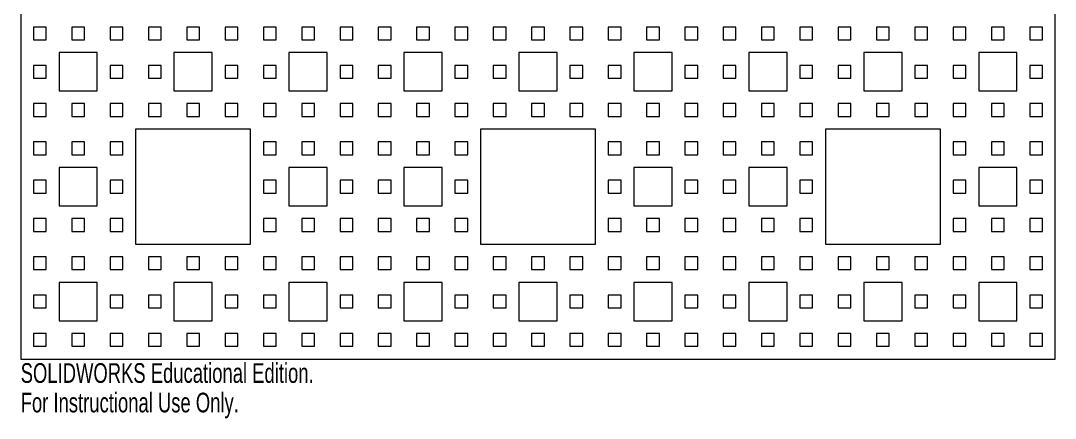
# Model space of a CAD drawing. Header units: millimetres. Extents: x -127 to 127, y -142 to 127.
# Drawn here: x -127 to 127, y -141.6 to -43.9 of the extents above; entities that cross this region are included whole.
import ezdxf

# ---------------------------------------------------------------- set-up
doc = ezdxf.new("R2010")
doc.units = ezdxf.units.MM
doc.styles.add('SLDTEXTSTYLE0', font='TXT', dxfattribs={"width": 0.7})

msp = doc.modelspace()

# ---------------------------------------------------------------- linework, layer by layer
at = {"color": 7, "linetype": 'Continuous', "lineweight": 15}
for p, q in [((-127, 127), (-127, -127)), ((127, -127), (127, 127)), ((-120.73, -45.47), (-123.86, -45.47)), ((-123.86, -45.47), (-123.86, -48.6)), ((-120.73, -48.6), (-120.73, -45.47)), ((-111.32, -45.47), (-114.46, -45.47)), ((-114.46, -45.47), (-114.46, -48.6)), ((-111.32, -48.6), (-111.32, -45.47)), ((-101.91, -45.47), (-105.05, -45.47)), ((-105.05, -45.47), (-105.05, -48.6)), ((-101.91, -48.6), (-101.91, -45.47)), ((-92.51, -45.47), (-95.64, -45.47)), ((-95.64, -45.47), (-95.64, -48.6)), ((-92.51, -48.6), (-92.51, -45.47)), ((-83.1, -45.47), (-86.23, -45.47)), ((-86.23, -45.47), (-86.23, -48.6)), ((-83.1, -48.6), (-83.1, -45.47)), ((-73.69, -45.47), (-76.83, -45.47)), ((-76.83, -45.47), (-76.83, -48.6)), ((-73.69, -48.6), (-73.69, -45.47)), ((-64.28, -45.47), (-67.42, -45.47)), ((-67.42, -45.47), (-67.42, -48.6)), ((-64.28, -48.6), (-64.28, -45.47)), ((-54.88, -45.47), (-58.01, -45.47)), ((-58.01, -45.47), (-58.01, -48.6)), ((-54.88, -48.6), (-54.88, -45.47)), ((-45.47, -45.47), (-48.6, -45.47)), ((-48.6, -45.47), (-48.6, -48.6)), ((-45.47, -48.6), (-45.47, -45.47)), ((-36.06, -45.47), (-39.2, -45.47)), ((-39.2, -45.47), (-39.2, -48.6)), ((-36.06, -48.6), (-36.06, -45.47)), ((-26.65, -45.47), (-29.79, -45.47)), ((-29.79, -45.47), (-29.79, -48.6)), ((-26.65, -48.6), (-26.65, -45.47)), ((-17.25, -45.47), (-20.38, -45.47)), ((-20.38, -45.47), (-20.38, -48.6)), ((-17.25, -48.6), (-17.25, -45.47)), ((-7.84, -45.47), (-10.98, -45.47)), ((-10.98, -45.47), (-10.98, -48.6)), ((-7.84, -48.6), (-7.84, -45.47)), ((1.57, -45.47), (-1.57, -45.47)), ((-1.57, -45.47), (-1.57, -48.6)), ((1.57, -48.6), (1.57, -45.47)), ((10.98, -45.47), (7.84, -45.47)), ((7.84, -45.47), (7.84, -48.6)), ((10.98, -48.6), (10.98, -45.47)), ((20.38, -45.47), (17.25, -45.47)), ((17.25, -45.47), (17.25, -48.6)), ((20.38, -48.6), (20.38, -45.47)), ((29.79, -45.47), (26.65, -45.47)), ((26.65, -45.47), (26.65, -48.6)), ((29.79, -48.6), (29.79, -45.47)), ((39.2, -45.47), (36.06, -45.47)), ((36.06, -45.47), (36.06, -48.6)), ((39.2, -48.6), (39.2, -45.47)), ((48.6, -45.47), (45.47, -45.47)), ((45.47, -45.47), (45.47, -48.6)), ((48.6, -48.6), (48.6, -45.47)), ((58.01, -45.47), (54.88, -45.47)), ((54.88, -45.47), (54.88, -48.6)), ((58.01, -48.6), (58.01, -45.47)), ((67.42, -45.47), (64.28, -45.47)), ((64.28, -45.47), (64.28, -48.6)), ((67.42, -48.6), (67.42, -45.47)), ((76.83, -45.47), (73.69, -45.47)), ((73.69, -45.47), (73.69, -48.6)), ((76.83, -48.6), (76.83, -45.47)), ((86.23, -45.47), (83.1, -45.47)), ((83.1, -45.47), (83.1, -48.6)), ((86.23, -48.6), (86.23, -45.47)), ((95.64, -45.47), (92.51, -45.47)), ((92.51, -45.47), (92.51, -48.6)), ((95.64, -48.6), (95.64, -45.47)), ((105.05, -45.47), (101.91, -45.47)), ((101.91, -45.47), (101.91, -48.6)), ((105.05, -48.6), (105.05, -45.47)), ((114.46, -45.47), (111.32, -45.47)), ((111.32, -45.47), (111.32, -48.6)), ((114.46, -48.6), (114.46, -45.47)), ((123.86, -45.47), (120.73, -45.47)), ((120.73, -45.47), (120.73, -48.6)), ((123.86, -48.6), (123.86, -45.47)), ((-123.86, -48.6), (-120.73, -48.6)), ((-114.46, -48.6), (-111.32, -48.6)), ((-105.05, -48.6), (-101.91, -48.6)), ((-95.64, -48.6), (-92.51, -48.6)), ((-86.23, -48.6), (-83.1, -48.6)), ((-76.83, -48.6), (-73.69, -48.6)), ((-67.42, -48.6), (-64.28, -48.6)), ((-58.01, -48.6), (-54.88, -48.6)), ((-48.6, -48.6), (-45.47, -48.6)), ((-39.2, -48.6), (-36.06, -48.6)), ((-29.79, -48.6), (-26.65, -48.6)), ((-20.38, -48.6), (-17.25, -48.6)), ((-10.98, -48.6), (-7.84, -48.6)), ((-1.57, -48.6), (1.57, -48.6)), ((7.84, -48.6), (10.98, -48.6)), ((17.25, -48.6), (20.38, -48.6)), ((26.65, -48.6), (29.79, -48.6)), ((36.06, -48.6), (39.2, -48.6)), ((45.47, -48.6), (48.6, -48.6)), ((54.88, -48.6), (58.01, -48.6)), ((64.28, -48.6), (67.42, -48.6)), ((73.69, -48.6), (76.83, -48.6)), ((83.1, -48.6), (86.23, -48.6)), ((92.51, -48.6), (95.64, -48.6)), ((101.91, -48.6), (105.05, -48.6)), ((111.32, -48.6), (114.46, -48.6)), ((120.73, -48.6), (123.86, -48.6)), ((-108.19, -51.74), (-117.59, -51.74)), ((-117.59, -51.74), (-117.59, -61.15)), ((-108.19, -61.15), (-108.19, -51.74)), ((-79.96, -51.74), (-89.37, -51.74)), ((-89.37, -51.74), (-89.37, -61.15)), ((-79.96, -61.15), (-79.96, -51.74)), ((-51.74, -51.74), (-61.15, -51.74)), ((-61.15, -51.74), (-61.15, -61.15)), ((-51.74, -61.15), (-51.74, -51.74)), ((-23.52, -51.74), (-32.93, -51.74)), ((-32.93, -51.74), (-32.93, -61.15)), ((-23.52, -61.15), (-23.52, -51.74)), ((4.7, -51.74), (-4.7, -51.74)), ((-4.7, -51.74), (-4.7, -61.15)), ((4.7, -61.15), (4.7, -51.74)), ((32.93, -51.74), (23.52, -51.74)), ((23.52, -51.74), (23.52, -61.15)), ((32.93, -61.15), (32.93, -51.74)), ((61.15, -51.74), (51.74, -51.74)), ((51.74, -51.74), (51.74, -61.15)), ((61.15, -61.15), (61.15, -51.74)), ((89.37, -51.74), (79.96, -51.74)), ((79.96, -51.74), (79.96, -61.15)), ((89.37, -61.15), (89.37, -51.74)), ((117.59, -51.74), (108.19, -51.74)), ((108.19, -51.74), (108.19, -61.15)), ((117.59, -61.15), (117.59, -51.74)), ((-120.73, -54.88), (-123.86, -54.88)), ((-123.86, -54.88), (-123.86, -58.01)), ((-120.73, -58.01), (-120.73, -54.88)), ((-101.91, -54.88), (-105.05, -54.88)), ((-105.05, -54.88), (-105.05, -58.01)), ((-101.91, -58.01), (-101.91, -54.88)), ((-92.51, -54.88), (-95.64, -54.88)), ((-95.64, -54.88), (-95.64, -58.01)), ((-92.51, -58.01), (-92.51, -54.88)), ((-73.69, -54.88), (-76.83, -54.88)), ((-76.83, -54.88), (-76.83, -58.01)), ((-73.69, -58.01), (-73.69, -54.88)), ((-64.28, -54.88), (-67.42, -54.88)), ((-67.42, -54.88), (-67.42, -58.01)), ((-64.28, -58.01), (-64.28, -54.88)), ((-45.47, -54.88), (-48.6, -54.88)), ((-48.6, -54.88), (-48.6, -58.01)), ((-45.47, -58.01), (-45.47, -54.88)), ((-36.06, -54.88), (-39.2, -54.88)), ((-39.2, -54.88), (-39.2, -58.01)), ((-36.06, -58.01), (-36.06, -54.88)), ((-17.25, -54.88), (-20.38, -54.88)), ((-20.38, -54.88), (-20.38, -58.01)), ((-17.25, -58.01), (-17.25, -54.88)), ((-7.84, -54.88), (-10.98, -54.88)), ((-10.98, -54.88), (-10.98, -58.01)), ((-7.84, -58.01), (-7.84, -54.88)), ((10.98, -54.88), (7.84, -54.88)), ((7.84, -54.88), (7.84, -58.01)), ((10.98, -58.01), (10.98, -54.88)), ((20.38, -54.88), (17.25, -54.88)), ((17.25, -54.88), (17.25, -58.01)), ((20.38, -58.01), (20.38, -54.88)), ((39.2, -54.88), (36.06, -54.88)), ((36.06, -54.88), (36.06, -58.01)), ((39.2, -58.01), (39.2, -54.88)), ((48.6, -54.88), (45.47, -54.88)), ((45.47, -54.88), (45.47, -58.01)), ((48.6, -58.01), (48.6, -54.88)), ((67.42, -54.88), (64.28, -54.88)), ((64.28, -54.88), (64.28, -58.01)), ((67.42, -58.01), (67.42, -54.88)), ((76.83, -54.88), (73.69, -54.88)), ((73.69, -54.88), (73.69, -58.01)), ((76.83, -58.01), (76.83, -54.88)), ((95.64, -54.88), (92.51, -54.88)), ((92.51, -54.88), (92.51, -58.01)), ((95.64, -58.01), (95.64, -54.88)), ((105.05, -54.88), (101.91, -54.88)), ((101.91, -54.88), (101.91, -58.01)), ((105.05, -58.01), (105.05, -54.88)), ((123.86, -54.88), (120.73, -54.88)), ((120.73, -54.88), (120.73, -58.01)), ((123.86, -58.01), (123.86, -54.88)), ((-123.86, -58.01), (-120.73, -58.01)), ((-105.05, -58.01), (-101.91, -58.01)), ((-95.64, -58.01), (-92.51, -58.01)), ((-76.83, -58.01), (-73.69, -58.01)), ((-67.42, -58.01), (-64.28, -58.01)), ((-48.6, -58.01), (-45.47, -58.01)), ((-39.2, -58.01), (-36.06, -58.01)), ((-20.38, -58.01), (-17.25, -58.01)), ((-10.98, -58.01), (-7.84, -58.01)), ((7.84, -58.01), (10.98, -58.01)), ((17.25, -58.01), (20.38, -58.01)), ((36.06, -58.01), (39.2, -58.01)), ((45.47, -58.01), (48.6, -58.01)), ((64.28, -58.01), (67.42, -58.01)), ((73.69, -58.01), (76.83, -58.01)), ((92.51, -58.01), (95.64, -58.01)), ((101.91, -58.01), (105.05, -58.01)), ((120.73, -58.01), (123.86, -58.01)), ((-117.59, -61.15), (-108.19, -61.15)), ((-89.37, -61.15), (-79.96, -61.15)), ((-61.15, -61.15), (-51.74, -61.15)), ((-32.93, -61.15), (-23.52, -61.15)), ((-4.7, -61.15), (4.7, -61.15)), ((23.52, -61.15), (32.93, -61.15)), ((51.74, -61.15), (61.15, -61.15)), ((79.96, -61.15), (89.37, -61.15)), ((108.19, -61.15), (117.59, -61.15)), ((-120.73, -64.28), (-123.86, -64.28)), ((-123.86, -64.28), (-123.86, -67.42)), ((-120.73, -67.42), (-120.73, -64.28)), ((-111.32, -64.28), (-114.46, -64.28)), ((-114.46, -64.28), (-114.46, -67.42)), ((-111.32, -67.42), (-111.32, -64.28)), ((-101.91, -64.28), (-105.05, -64.28)), ((-105.05, -64.28), (-105.05, -67.42)), ((-101.91, -67.42), (-101.91, -64.28)), ((-92.51, -64.28), (-95.64, -64.28)), ((-95.64, -64.28), (-95.64, -67.42)), ((-92.51, -67.42), (-92.51, -64.28)), ((-83.1, -64.28), (-86.23, -64.28)), ((-86.23, -64.28), (-86.23, -67.42)), ((-83.1, -67.42), (-83.1, -64.28)), ((-73.69, -64.28), (-76.83, -64.28)), ((-76.83, -64.28), (-76.83, -67.42)), ((-73.69, -67.42), (-73.69, -64.28)), ((-64.28, -64.28), (-67.42, -64.28)), ((-67.42, -64.28), (-67.42, -67.42)), ((-64.28, -67.42), (-64.28, -64.28)), ((-54.88, -64.28), (-58.01, -64.28)), ((-58.01, -64.28), (-58.01, -67.42)), ((-54.88, -67.42), (-54.88, -64.28)), ((-45.47, -64.28), (-48.6, -64.28)), ((-48.6, -64.28), (-48.6, -67.42)), ((-45.47, -67.42), (-45.47, -64.28)), ((-36.06, -64.28), (-39.2, -64.28)), ((-39.2, -64.28), (-39.2, -67.42)), ((-36.06, -67.42), (-36.06, -64.28)), ((-26.65, -64.28), (-29.79, -64.28)), ((-29.79, -64.28), (-29.79, -67.42)), ((-26.65, -67.42), (-26.65, -64.28)), ((-17.25, -64.28), (-20.38, -64.28)), ((-20.38, -64.28), (-20.38, -67.42)), ((-17.25, -67.42), (-17.25, -64.28)), ((-7.84, -64.28), (-10.98, -64.28)), ((-10.98, -64.28), (-10.98, -67.42)), ((-7.84, -67.42), (-7.84, -64.28)), ((1.57, -64.28), (-1.57, -64.28)), ((-1.57, -64.28), (-1.57, -67.42)), ((1.57, -67.42), (1.57, -64.28)), ((10.98, -64.28), (7.84, -64.28)), ((7.84, -64.28), (7.84, -67.42)), ((10.98, -67.42), (10.98, -64.28)), ((20.38, -64.28), (17.25, -64.28)), ((17.25, -64.28), (17.25, -67.42)), ((20.38, -67.42), (20.38, -64.28)), ((29.79, -64.28), (26.65, -64.28)), ((26.65, -64.28), (26.65, -67.42)), ((29.79, -67.42), (29.79, -64.28)), ((39.2, -64.28), (36.06, -64.28)), ((36.06, -64.28), (36.06, -67.42)), ((39.2, -67.42), (39.2, -64.28)), ((48.6, -64.28), (45.47, -64.28)), ((45.47, -64.28), (45.47, -67.42)), ((48.6, -67.42), (48.6, -64.28)), ((58.01, -64.28), (54.88, -64.28)), ((54.88, -64.28), (54.88, -67.42)), ((58.01, -67.42), (58.01, -64.28)), ((67.42, -64.28), (64.28, -64.28)), ((64.28, -64.28), (64.28, -67.42)), ((67.42, -67.42), (67.42, -64.28)), ((76.83, -64.28), (73.69, -64.28)), ((73.69, -64.28), (73.69, -67.42)), ((76.83, -67.42), (76.83, -64.28)), ((86.23, -64.28), (83.1, -64.28)), ((83.1, -64.28), (83.1, -67.42)), ((86.23, -67.42), (86.23, -64.28)), ((95.64, -64.28), (92.51, -64.28)), ((92.51, -64.28), (92.51, -67.42)), ((95.64, -67.42), (95.64, -64.28)), ((105.05, -64.28), (101.91, -64.28)), ((101.91, -64.28), (101.91, -67.42)), ((105.05, -67.42), (105.05, -64.28)), ((114.46, -64.28), (111.32, -64.28)), ((111.32, -64.28), (111.32, -67.42)), ((114.46, -67.42), (114.46, -64.28)), ((123.86, -64.28), (120.73, -64.28)), ((120.73, -64.28), (120.73, -67.42)), ((123.86, -67.42), (123.86, -64.28)), ((-123.86, -67.42), (-120.73, -67.42)), ((-114.46, -67.42), (-111.32, -67.42)), ((-105.05, -67.42), (-101.91, -67.42)), ((-95.64, -67.42), (-92.51, -67.42)), ((-86.23, -67.42), (-83.1, -67.42)), ((-76.83, -67.42), (-73.69, -67.42)), ((-67.42, -67.42), (-64.28, -67.42)), ((-58.01, -67.42), (-54.88, -67.42)), ((-48.6, -67.42), (-45.47, -67.42)), ((-39.2, -67.42), (-36.06, -67.42)), ((-29.79, -67.42), (-26.65, -67.42)), ((-20.38, -67.42), (-17.25, -67.42)), ((-10.98, -67.42), (-7.84, -67.42)), ((-1.57, -67.42), (1.57, -67.42)), ((7.84, -67.42), (10.98, -67.42)), ((17.25, -67.42), (20.38, -67.42)), ((26.65, -67.42), (29.79, -67.42)), ((36.06, -67.42), (39.2, -67.42)), ((45.47, -67.42), (48.6, -67.42)), ((54.88, -67.42), (58.01, -67.42)), ((64.28, -67.42), (67.42, -67.42)), ((73.69, -67.42), (76.83, -67.42)), ((83.1, -67.42), (86.23, -67.42)), ((92.51, -67.42), (95.64, -67.42)), ((101.91, -67.42), (105.05, -67.42)), ((111.32, -67.42), (114.46, -67.42)), ((120.73, -67.42), (123.86, -67.42)), ((-70.56, -70.56), (-98.78, -70.56)), ((-98.78, -70.56), (-98.78, -98.78)), ((-70.56, -98.78), (-70.56, -70.56)), ((14.11, -70.56), (-14.11, -70.56)), ((-14.11, -70.56), (-14.11, -98.78)), ((14.11, -98.78), (14.11, -70.56)), ((98.78, -70.56), (70.56, -70.56)), ((70.56, -70.56), (70.56, -98.78)), ((98.78, -98.78), (98.78, -70.56)), ((-120.73, -73.69), (-123.86, -73.69)), ((-123.86, -73.69), (-123.86, -76.83)), ((-120.73, -76.83), (-120.73, -73.69)), ((-111.32, -73.69), (-114.46, -73.69)), ((-114.46, -73.69), (-114.46, -76.83)), ((-111.32, -76.83), (-111.32, -73.69)), ((-101.91, -73.69), (-105.05, -73.69)), ((-105.05, -73.69), (-105.05, -76.83)), ((-101.91, -76.83), (-101.91, -73.69)), ((-64.28, -73.69), (-67.42, -73.69)), ((-67.42, -73.69), (-67.42, -76.83)), ((-64.28, -76.83), (-64.28, -73.69)), ((-54.88, -73.69), (-58.01, -73.69)), ((-58.01, -73.69), (-58.01, -76.83)), ((-54.88, -76.83), (-54.88, -73.69)), ((-45.47, -73.69), (-48.6, -73.69)), ((-48.6, -73.69), (-48.6, -76.83)), ((-45.47, -76.83), (-45.47, -73.69)), ((-36.06, -73.69), (-39.2, -73.69)), ((-39.2, -73.69), (-39.2, -76.83)), ((-36.06, -76.83), (-36.06, -73.69)), ((-26.65, -73.69), (-29.79, -73.69)), ((-29.79, -73.69), (-29.79, -76.83)), ((-26.65, -76.83), (-26.65, -73.69)), ((-17.25, -73.69), (-20.38, -73.69)), ((-20.38, -73.69), (-20.38, -76.83)), ((-17.25, -76.83), (-17.25, -73.69)), ((20.38, -73.69), (17.25, -73.69)), ((17.25, -73.69), (17.25, -76.83)), ((20.38, -76.83), (20.38, -73.69)), ((29.79, -73.69), (26.65, -73.69)), ((26.65, -73.69), (26.65, -76.83)), ((29.79, -76.83), (29.79, -73.69)), ((39.2, -73.69), (36.06, -73.69)), ((36.06, -73.69), (36.06, -76.83)), ((39.2, -76.83), (39.2, -73.69)), ((48.6, -73.69), (45.47, -73.69)), ((45.47, -73.69), (45.47, -76.83)), ((48.6, -76.83), (48.6, -73.69)), ((58.01, -73.69), (54.88, -73.69)), ((54.88, -73.69), (54.88, -76.83)), ((58.01, -76.83), (58.01, -73.69)), ((67.42, -73.69), (64.28, -73.69)), ((64.28, -73.69), (64.28, -76.83)), ((67.42, -76.83), (67.42, -73.69)), ((105.05, -73.69), (101.91, -73.69)), ((101.91, -73.69), (101.91, -76.83)), ((105.05, -76.83), (105.05, -73.69)), ((114.46, -73.69), (111.32, -73.69)), ((111.32, -73.69), (111.32, -76.83)), ((114.46, -76.83), (114.46, -73.69)), ((123.86, -73.69), (120.73, -73.69)), ((120.73, -73.69), (120.73, -76.83)), ((123.86, -76.83), (123.86, -73.69)), ((-123.86, -76.83), (-120.73, -76.83)), ((-114.46, -76.83), (-111.32, -76.83)), ((-105.05, -76.83), (-101.91, -76.83)), ((-67.42, -76.83), (-64.28, -76.83)), ((-58.01, -76.83), (-54.88, -76.83)), ((-48.6, -76.83), (-45.47, -76.83)), ((-39.2, -76.83), (-36.06, -76.83)), ((-29.79, -76.83), (-26.65, -76.83)), ((-20.38, -76.83), (-17.25, -76.83)), ((17.25, -76.83), (20.38, -76.83)), ((26.65, -76.83), (29.79, -76.83)), ((36.06, -76.83), (39.2, -76.83)), ((45.47, -76.83), (48.6, -76.83)), ((54.88, -76.83), (58.01, -76.83)), ((64.28, -76.83), (67.42, -76.83)), ((101.91, -76.83), (105.05, -76.83)), ((111.32, -76.83), (114.46, -76.83)), ((120.73, -76.83), (123.86, -76.83)), ((-108.19, -79.96), (-117.59, -79.96)), ((-117.59, -79.96), (-117.59, -89.37)), ((-108.19, -89.37), (-108.19, -79.96)), ((-51.74, -79.96), (-61.15, -79.96)), ((-61.15, -79.96), (-61.15, -89.37)), ((-51.74, -89.37), (-51.74, -79.96)), ((-23.52, -79.96), (-32.93, -79.96)), ((-32.93, -79.96), (-32.93, -89.37)), ((-23.52, -89.37), (-23.52, -79.96)), ((32.93, -79.96), (23.52, -79.96)), ((23.52, -79.96), (23.52, -89.37)), ((32.93, -89.37), (32.93, -79.96)), ((61.15, -79.96), (51.74, -79.96)), ((51.74, -79.96), (51.74, -89.37)), ((61.15, -89.37), (61.15, -79.96)), ((117.59, -79.96), (108.19, -79.96)), ((108.19, -79.96), (108.19, -89.37)), ((117.59, -89.37), (117.59, -79.96)), ((-120.73, -83.1), (-123.86, -83.1)), ((-123.86, -83.1), (-123.86, -86.23)), ((-120.73, -86.23), (-120.73, -83.1)), ((-101.91, -83.1), (-105.05, -83.1)), ((-105.05, -83.1), (-105.05, -86.23)), ((-101.91, -86.23), (-101.91, -83.1)), ((-64.28, -83.1), (-67.42, -83.1)), ((-67.42, -83.1), (-67.42, -86.23)), ((-64.28, -86.23), (-64.28, -83.1)), ((-45.47, -83.1), (-48.6, -83.1)), ((-48.6, -83.1), (-48.6, -86.23)), ((-45.47, -86.23), (-45.47, -83.1)), ((-36.06, -83.1), (-39.2, -83.1)), ((-39.2, -83.1), (-39.2, -86.23)), ((-36.06, -86.23), (-36.06, -83.1)), ((-17.25, -83.1), (-20.38, -83.1)), ((-20.38, -83.1), (-20.38, -86.23)), ((-17.25, -86.23), (-17.25, -83.1)), ((20.38, -83.1), (17.25, -83.1)), ((17.25, -83.1), (17.25, -86.23)), ((20.38, -86.23), (20.38, -83.1)), ((39.2, -83.1), (36.06, -83.1)), ((36.06, -83.1), (36.06, -86.23)), ((39.2, -86.23), (39.2, -83.1)), ((48.6, -83.1), (45.47, -83.1)), ((45.47, -83.1), (45.47, -86.23)), ((48.6, -86.23), (48.6, -83.1)), ((67.42, -83.1), (64.28, -83.1)), ((64.28, -83.1), (64.28, -86.23)), ((67.42, -86.23), (67.42, -83.1)), ((105.05, -83.1), (101.91, -83.1)), ((101.91, -83.1), (101.91, -86.23)), ((105.05, -86.23), (105.05, -83.1)), ((123.86, -83.1), (120.73, -83.1)), ((120.73, -83.1), (120.73, -86.23)), ((123.86, -86.23), (123.86, -83.1)), ((-123.86, -86.23), (-120.73, -86.23)), ((-105.05, -86.23), (-101.91, -86.23)), ((-67.42, -86.23), (-64.28, -86.23)), ((-48.6, -86.23), (-45.47, -86.23)), ((-39.2, -86.23), (-36.06, -86.23)), ((-20.38, -86.23), (-17.25, -86.23)), ((17.25, -86.23), (20.38, -86.23)), ((36.06, -86.23), (39.2, -86.23)), ((45.47, -86.23), (48.6, -86.23)), ((64.28, -86.23), (67.42, -86.23)), ((101.91, -86.23), (105.05, -86.23)), ((120.73, -86.23), (123.86, -86.23)), ((-117.59, -89.37), (-108.19, -89.37)), ((-61.15, -89.37), (-51.74, -89.37)), ((-32.93, -89.37), (-23.52, -89.37)), ((23.52, -89.37), (32.93, -89.37)), ((51.74, -89.37), (61.15, -89.37)), ((108.19, -89.37), (117.59, -89.37)), ((-120.73, -92.51), (-123.86, -92.51)), ((-123.86, -92.51), (-123.86, -95.64)), ((-120.73, -95.64), (-120.73, -92.51)), ((-111.32, -92.51), (-114.46, -92.51)), ((-114.46, -92.51), (-114.46, -95.64)), ((-111.32, -95.64), (-111.32, -92.51)), ((-101.91, -92.51), (-105.05, -92.51)), ((-105.05, -92.51), (-105.05, -95.64)), ((-101.91, -95.64), (-101.91, -92.51)), ((-64.28, -92.51), (-67.42, -92.51)), ((-67.42, -92.51), (-67.42, -95.64)), ((-64.28, -95.64), (-64.28, -92.51)), ((-54.88, -92.51), (-58.01, -92.51)), ((-58.01, -92.51), (-58.01, -95.64)), ((-54.88, -95.64), (-54.88, -92.51)), ((-45.47, -92.51), (-48.6, -92.51)), ((-48.6, -92.51), (-48.6, -95.64)), ((-45.47, -95.64), (-45.47, -92.51)), ((-36.06, -92.51), (-39.2, -92.51)), ((-39.2, -92.51), (-39.2, -95.64)), ((-36.06, -95.64), (-36.06, -92.51)), ((-26.65, -92.51), (-29.79, -92.51)), ((-29.79, -92.51), (-29.79, -95.64)), ((-26.65, -95.64), (-26.65, -92.51)), ((-17.25, -92.51), (-20.38, -92.51)), ((-20.38, -92.51), (-20.38, -95.64)), ((-17.25, -95.64), (-17.25, -92.51)), ((20.38, -92.51), (17.25, -92.51)), ((17.25, -92.51), (17.25, -95.64)), ((20.38, -95.64), (20.38, -92.51)), ((29.79, -92.51), (26.65, -92.51)), ((26.65, -92.51), (26.65, -95.64)), ((29.79, -95.64), (29.79, -92.51)), ((39.2, -92.51), (36.06, -92.51)), ((36.06, -92.51), (36.06, -95.64)), ((39.2, -95.64), (39.2, -92.51)), ((48.6, -92.51), (45.47, -92.51)), ((45.47, -92.51), (45.47, -95.64)), ((48.6, -95.64), (48.6, -92.51)), ((58.01, -92.51), (54.88, -92.51)), ((54.88, -92.51), (54.88, -95.64)), ((58.01, -95.64), (58.01, -92.51)), ((67.42, -92.51), (64.28, -92.51)), ((64.28, -92.51), (64.28, -95.64)), ((67.42, -95.64), (67.42, -92.51)), ((105.05, -92.51), (101.91, -92.51)), ((101.91, -92.51), (101.91, -95.64)), ((105.05, -95.64), (105.05, -92.51)), ((114.46, -92.51), (111.32, -92.51)), ((111.32, -92.51), (111.32, -95.64)), ((114.46, -95.64), (114.46, -92.51)), ((123.86, -92.51), (120.73, -92.51)), ((120.73, -92.51), (120.73, -95.64)), ((123.86, -95.64), (123.86, -92.51)), ((-123.86, -95.64), (-120.73, -95.64)), ((-114.46, -95.64), (-111.32, -95.64)), ((-105.05, -95.64), (-101.91, -95.64)), ((-67.42, -95.64), (-64.28, -95.64)), ((-58.01, -95.64), (-54.88, -95.64)), ((-48.6, -95.64), (-45.47, -95.64)), ((-39.2, -95.64), (-36.06, -95.64)), ((-29.79, -95.64), (-26.65, -95.64)), ((-20.38, -95.64), (-17.25, -95.64)), ((17.25, -95.64), (20.38, -95.64)), ((26.65, -95.64), (29.79, -95.64)), ((36.06, -95.64), (39.2, -95.64)), ((45.47, -95.64), (48.6, -95.64)), ((54.88, -95.64), (58.01, -95.64)), ((64.28, -95.64), (67.42, -95.64)), ((101.91, -95.64), (105.05, -95.64)), ((111.32, -95.64), (114.46, -95.64)), ((120.73, -95.64), (123.86, -95.64)), ((-98.78, -98.78), (-70.56, -98.78)), ((-14.11, -98.78), (14.11, -98.78)), ((70.56, -98.78), (98.78, -98.78)), ((-120.73, -101.91), (-123.86, -101.91)), ((-123.86, -101.91), (-123.86, -105.05)), ((-120.73, -105.05), (-120.73, -101.91)), ((-111.32, -101.91), (-114.46, -101.91)), ((-114.46, -101.91), (-114.46, -105.05)), ((-111.32, -105.05), (-111.32, -101.91)), ((-101.91, -101.91), (-105.05, -101.91)), ((-105.05, -101.91), (-105.05, -105.05)), ((-101.91, -105.05), (-101.91, -101.91)), ((-92.51, -101.91), (-95.64, -101.91)), ((-95.64, -101.91), (-95.64, -105.05)), ((-92.51, -105.05), (-92.51, -101.91)), ((-83.1, -101.91), (-86.23, -101.91)), ((-86.23, -101.91), (-86.23, -105.05)), ((-83.1, -105.05), (-83.1, -101.91)), ((-73.69, -101.91), (-76.83, -101.91)), ((-76.83, -101.91), (-76.83, -105.05)), ((-73.69, -105.05), (-73.69, -101.91)), ((-64.28, -101.91), (-67.42, -101.91)), ((-67.42, -101.91), (-67.42, -105.05)), ((-64.28, -105.05), (-64.28, -101.91)), ((-54.88, -101.91), (-58.01, -101.91)), ((-58.01, -101.91), (-58.01, -105.05)), ((-54.88, -105.05), (-54.88, -101.91)), ((-45.47, -101.91), (-48.6, -101.91)), ((-48.6, -101.91), (-48.6, -105.05)), ((-45.47, -105.05), (-45.47, -101.91)), ((-36.06, -101.91), (-39.2, -101.91)), ((-39.2, -101.91), (-39.2, -105.05)), ((-36.06, -105.05), (-36.06, -101.91)), ((-26.65, -101.91), (-29.79, -101.91)), ((-29.79, -101.91), (-29.79, -105.05)), ((-26.65, -105.05), (-26.65, -101.91)), ((-17.25, -101.91), (-20.38, -101.91)), ((-20.38, -101.91), (-20.38, -105.05)), ((-17.25, -105.05), (-17.25, -101.91)), ((-7.84, -101.91), (-10.98, -101.91)), ((-10.98, -101.91), (-10.98, -105.05)), ((-7.84, -105.05), (-7.84, -101.91)), ((1.57, -101.91), (-1.57, -101.91)), ((-1.57, -101.91), (-1.57, -105.05)), ((1.57, -105.05), (1.57, -101.91)), ((10.98, -101.91), (7.84, -101.91)), ((7.84, -101.91), (7.84, -105.05)), ((10.98, -105.05), (10.98, -101.91)), ((20.38, -101.91), (17.25, -101.91)), ((17.25, -101.91), (17.25, -105.05)), ((20.38, -105.05), (20.38, -101.91)), ((29.79, -101.91), (26.65, -101.91)), ((26.65, -101.91), (26.65, -105.05)), ((29.79, -105.05), (29.79, -101.91)), ((39.2, -101.91), (36.06, -101.91)), ((36.06, -101.91), (36.06, -105.05)), ((39.2, -105.05), (39.2, -101.91)), ((48.6, -101.91), (45.47, -101.91)), ((45.47, -101.91), (45.47, -105.05)), ((48.6, -105.05), (48.6, -101.91)), ((58.01, -101.91), (54.88, -101.91)), ((54.88, -101.91), (54.88, -105.05)), ((58.01, -105.05), (58.01, -101.91)), ((67.42, -101.91), (64.28, -101.91)), ((64.28, -101.91), (64.28, -105.05)), ((67.42, -105.05), (67.42, -101.91)), ((76.83, -101.91), (73.69, -101.91)), ((73.69, -101.91), (73.69, -105.05)), ((76.83, -105.05), (76.83, -101.91)), ((86.23, -101.91), (83.1, -101.91)), ((83.1, -101.91), (83.1, -105.05)), ((86.23, -105.05), (86.23, -101.91)), ((95.64, -101.91), (92.51, -101.91)), ((92.51, -101.91), (92.51, -105.05)), ((95.64, -105.05), (95.64, -101.91)), ((105.05, -101.91), (101.91, -101.91)), ((101.91, -101.91), (101.91, -105.05)), ((105.05, -105.05), (105.05, -101.91)), ((114.46, -101.91), (111.32, -101.91)), ((111.32, -101.91), (111.32, -105.05)), ((114.46, -105.05), (114.46, -101.91)), ((123.86, -101.91), (120.73, -101.91)), ((120.73, -101.91), (120.73, -105.05)), ((123.86, -105.05), (123.86, -101.91)), ((-123.86, -105.05), (-120.73, -105.05)), ((-114.46, -105.05), (-111.32, -105.05)), ((-105.05, -105.05), (-101.91, -105.05)), ((-95.64, -105.05), (-92.51, -105.05)), ((-86.23, -105.05), (-83.1, -105.05)), ((-76.83, -105.05), (-73.69, -105.05)), ((-67.42, -105.05), (-64.28, -105.05)), ((-58.01, -105.05), (-54.88, -105.05)), ((-48.6, -105.05), (-45.47, -105.05)), ((-39.2, -105.05), (-36.06, -105.05)), ((-29.79, -105.05), (-26.65, -105.05)), ((-20.38, -105.05), (-17.25, -105.05)), ((-10.98, -105.05), (-7.84, -105.05)), ((-1.57, -105.05), (1.57, -105.05)), ((7.84, -105.05), (10.98, -105.05)), ((17.25, -105.05), (20.38, -105.05)), ((26.65, -105.05), (29.79, -105.05)), ((36.06, -105.05), (39.2, -105.05)), ((45.47, -105.05), (48.6, -105.05)), ((54.88, -105.05), (58.01, -105.05)), ((64.28, -105.05), (67.42, -105.05)), ((73.69, -105.05), (76.83, -105.05)), ((83.1, -105.05), (86.23, -105.05)), ((92.51, -105.05), (95.64, -105.05)), ((101.91, -105.05), (105.05, -105.05)), ((111.32, -105.05), (114.46, -105.05)), ((120.73, -105.05), (123.86, -105.05)), ((-108.19, -108.19), (-117.59, -108.19)), ((-117.59, -108.19), (-117.59, -117.59)), ((-108.19, -117.59), (-108.19, -108.19)), ((-79.96, -108.19), (-89.37, -108.19)), ((-89.37, -108.19), (-89.37, -117.59)), ((-79.96, -117.59), (-79.96, -108.19)), ((-51.74, -108.19), (-61.15, -108.19)), ((-61.15, -108.19), (-61.15, -117.59)), ((-51.74, -117.59), (-51.74, -108.19)), ((-23.52, -108.19), (-32.93, -108.19)), ((-32.93, -108.19), (-32.93, -117.59)), ((-23.52, -117.59), (-23.52, -108.19)), ((4.7, -108.19), (-4.7, -108.19)), ((-4.7, -108.19), (-4.7, -117.59)), ((4.7, -117.59), (4.7, -108.19)), ((32.93, -108.19), (23.52, -108.19)), ((23.52, -108.19), (23.52, -117.59)), ((32.93, -117.59), (32.93, -108.19)), ((61.15, -108.19), (51.74, -108.19)), ((51.74, -108.19), (51.74, -117.59)), ((61.15, -117.59), (61.15, -108.19)), ((89.37, -108.19), (79.96, -108.19)), ((79.96, -108.19), (79.96, -117.59)), ((89.37, -117.59), (89.37, -108.19)), ((117.59, -108.19), (108.19, -108.19)), ((108.19, -108.19), (108.19, -117.59)), ((117.59, -117.59), (117.59, -108.19)), ((-120.73, -111.32), (-123.86, -111.32)), ((-123.86, -111.32), (-123.86, -114.46)), ((-120.73, -114.46), (-120.73, -111.32)), ((-101.91, -111.32), (-105.05, -111.32)), ((-105.05, -111.32), (-105.05, -114.46)), ((-101.91, -114.46), (-101.91, -111.32)), ((-92.51, -111.32), (-95.64, -111.32)), ((-95.64, -111.32), (-95.64, -114.46)), ((-92.51, -114.46), (-92.51, -111.32)), ((-73.69, -111.32), (-76.83, -111.32)), ((-76.83, -111.32), (-76.83, -114.46)), ((-73.69, -114.46), (-73.69, -111.32)), ((-64.28, -111.32), (-67.42, -111.32)), ((-67.42, -111.32), (-67.42, -114.46)), ((-64.28, -114.46), (-64.28, -111.32)), ((-45.47, -111.32), (-48.6, -111.32)), ((-48.6, -111.32), (-48.6, -114.46)), ((-45.47, -114.46), (-45.47, -111.32)), ((-36.06, -111.32), (-39.2, -111.32)), ((-39.2, -111.32), (-39.2, -114.46)), ((-36.06, -114.46), (-36.06, -111.32)), ((-17.25, -111.32), (-20.38, -111.32)), ((-20.38, -111.32), (-20.38, -114.46)), ((-17.25, -114.46), (-17.25, -111.32)), ((-7.84, -111.32), (-10.98, -111.32)), ((-10.98, -111.32), (-10.98, -114.46)), ((-7.84, -114.46), (-7.84, -111.32)), ((10.98, -111.32), (7.84, -111.32)), ((7.84, -111.32), (7.84, -114.46)), ((10.98, -114.46), (10.98, -111.32)), ((20.38, -111.32), (17.25, -111.32)), ((17.25, -111.32), (17.25, -114.46)), ((20.38, -114.46), (20.38, -111.32)), ((39.2, -111.32), (36.06, -111.32)), ((36.06, -111.32), (36.06, -114.46)), ((39.2, -114.46), (39.2, -111.32)), ((48.6, -111.32), (45.47, -111.32)), ((45.47, -111.32), (45.47, -114.46)), ((48.6, -114.46), (48.6, -111.32)), ((67.42, -111.32), (64.28, -111.32)), ((64.28, -111.32), (64.28, -114.46)), ((67.42, -114.46), (67.42, -111.32)), ((76.83, -111.32), (73.69, -111.32)), ((73.69, -111.32), (73.69, -114.46)), ((76.83, -114.46), (76.83, -111.32)), ((95.64, -111.32), (92.51, -111.32)), ((92.51, -111.32), (92.51, -114.46)), ((95.64, -114.46), (95.64, -111.32)), ((105.05, -111.32), (101.91, -111.32)), ((101.91, -111.32), (101.91, -114.46)), ((105.05, -114.46), (105.05, -111.32)), ((123.86, -111.32), (120.73, -111.32)), ((120.73, -111.32), (120.73, -114.46)), ((123.86, -114.46), (123.86, -111.32)), ((-123.86, -114.46), (-120.73, -114.46)), ((-105.05, -114.46), (-101.91, -114.46)), ((-95.64, -114.46), (-92.51, -114.46)), ((-76.83, -114.46), (-73.69, -114.46)), ((-67.42, -114.46), (-64.28, -114.46)), ((-48.6, -114.46), (-45.47, -114.46)), ((-39.2, -114.46), (-36.06, -114.46)), ((-20.38, -114.46), (-17.25, -114.46)), ((-10.98, -114.46), (-7.84, -114.46)), ((7.84, -114.46), (10.98, -114.46)), ((17.25, -114.46), (20.38, -114.46)), ((36.06, -114.46), (39.2, -114.46)), ((45.47, -114.46), (48.6, -114.46)), ((64.28, -114.46), (67.42, -114.46)), ((73.69, -114.46), (76.83, -114.46)), ((92.51, -114.46), (95.64, -114.46)), ((101.91, -114.46), (105.05, -114.46)), ((120.73, -114.46), (123.86, -114.46)), ((-117.59, -117.59), (-108.19, -117.59)), ((-89.37, -117.59), (-79.96, -117.59)), ((-61.15, -117.59), (-51.74, -117.59)), ((-32.93, -117.59), (-23.52, -117.59)), ((-4.7, -117.59), (4.7, -117.59)), ((23.52, -117.59), (32.93, -117.59)), ((51.74, -117.59), (61.15, -117.59)), ((79.96, -117.59), (89.37, -117.59)), ((108.19, -117.59), (117.59, -117.59)), ((-120.73, -120.73), (-123.86, -120.73)), ((-123.86, -120.73), (-123.86, -123.86)), ((-120.73, -123.86), (-120.73, -120.73)), ((-111.32, -120.73), (-114.46, -120.73)), ((-114.46, -120.73), (-114.46, -123.86)), ((-111.32, -123.86), (-111.32, -120.73)), ((-101.91, -120.73), (-105.05, -120.73)), ((-105.05, -120.73), (-105.05, -123.86)), ((-101.91, -123.86), (-101.91, -120.73)), ((-92.51, -120.73), (-95.64, -120.73)), ((-95.64, -120.73), (-95.64, -123.86)), ((-92.51, -123.86), (-92.51, -120.73)), ((-83.1, -120.73), (-86.23, -120.73)), ((-86.23, -120.73), (-86.23, -123.86)), ((-83.1, -123.86), (-83.1, -120.73)), ((-73.69, -120.73), (-76.83, -120.73)), ((-76.83, -120.73), (-76.83, -123.86)), ((-73.69, -123.86), (-73.69, -120.73)), ((-64.28, -120.73), (-67.42, -120.73)), ((-67.42, -120.73), (-67.42, -123.86)), ((-64.28, -123.86), (-64.28, -120.73)), ((-54.88, -120.73), (-58.01, -120.73)), ((-58.01, -120.73), (-58.01, -123.86)), ((-54.88, -123.86), (-54.88, -120.73)), ((-45.47, -120.73), (-48.6, -120.73)), ((-48.6, -120.73), (-48.6, -123.86)), ((-45.47, -123.86), (-45.47, -120.73)), ((-36.06, -120.73), (-39.2, -120.73)), ((-39.2, -120.73), (-39.2, -123.86)), ((-36.06, -123.86), (-36.06, -120.73)), ((-26.65, -120.73), (-29.79, -120.73)), ((-29.79, -120.73), (-29.79, -123.86)), ((-26.65, -123.86), (-26.65, -120.73)), ((-17.25, -120.73), (-20.38, -120.73)), ((-20.38, -120.73), (-20.38, -123.86)), ((-17.25, -123.86), (-17.25, -120.73)), ((-7.84, -120.73), (-10.98, -120.73)), ((-10.98, -120.73), (-10.98, -123.86)), ((-7.84, -123.86), (-7.84, -120.73)), ((1.57, -120.73), (-1.57, -120.73)), ((-1.57, -120.73), (-1.57, -123.86)), ((1.57, -123.86), (1.57, -120.73)), ((10.98, -120.73), (7.84, -120.73)), ((7.84, -120.73), (7.84, -123.86)), ((10.98, -123.86), (10.98, -120.73)), ((20.38, -120.73), (17.25, -120.73)), ((17.25, -120.73), (17.25, -123.86)), ((20.38, -123.86), (20.38, -120.73)), ((29.79, -120.73), (26.65, -120.73)), ((26.65, -120.73), (26.65, -123.86)), ((29.79, -123.86), (29.79, -120.73)), ((39.2, -120.73), (36.06, -120.73)), ((36.06, -120.73), (36.06, -123.86)), ((39.2, -123.86), (39.2, -120.73)), ((48.6, -120.73), (45.47, -120.73)), ((45.47, -120.73), (45.47, -123.86)), ((48.6, -123.86), (48.6, -120.73)), ((58.01, -120.73), (54.88, -120.73)), ((54.88, -120.73), (54.88, -123.86)), ((58.01, -123.86), (58.01, -120.73)), ((67.42, -120.73), (64.28, -120.73)), ((64.28, -120.73), (64.28, -123.86)), ((67.42, -123.86), (67.42, -120.73)), ((76.83, -120.73), (73.69, -120.73)), ((73.69, -120.73), (73.69, -123.86)), ((76.83, -123.86), (76.83, -120.73)), ((86.23, -120.73), (83.1, -120.73)), ((83.1, -120.73), (83.1, -123.86)), ((86.23, -123.86), (86.23, -120.73)), ((95.64, -120.73), (92.51, -120.73)), ((92.51, -120.73), (92.51, -123.86)), ((95.64, -123.86), (95.64, -120.73)), ((105.05, -120.73), (101.91, -120.73)), ((101.91, -120.73), (101.91, -123.86)), ((105.05, -123.86), (105.05, -120.73)), ((114.46, -120.73), (111.32, -120.73)), ((111.32, -120.73), (111.32, -123.86)), ((114.46, -123.86), (114.46, -120.73)), ((123.86, -120.73), (120.73, -120.73)), ((120.73, -120.73), (120.73, -123.86)), ((123.86, -123.86), (123.86, -120.73)), ((-123.86, -123.86), (-120.73, -123.86)), ((-114.46, -123.86), (-111.32, -123.86)), ((-105.05, -123.86), (-101.91, -123.86)), ((-95.64, -123.86), (-92.51, -123.86)), ((-86.23, -123.86), (-83.1, -123.86)), ((-76.83, -123.86), (-73.69, -123.86)), ((-67.42, -123.86), (-64.28, -123.86)), ((-58.01, -123.86), (-54.88, -123.86)), ((-48.6, -123.86), (-45.47, -123.86)), ((-39.2, -123.86), (-36.06, -123.86)), ((-29.79, -123.86), (-26.65, -123.86)), ((-20.38, -123.86), (-17.25, -123.86)), ((-10.98, -123.86), (-7.84, -123.86)), ((-1.57, -123.86), (1.57, -123.86)), ((7.84, -123.86), (10.98, -123.86)), ((17.25, -123.86), (20.38, -123.86)), ((26.65, -123.86), (29.79, -123.86)), ((36.06, -123.86), (39.2, -123.86)), ((45.47, -123.86), (48.6, -123.86)), ((54.88, -123.86), (58.01, -123.86)), ((64.28, -123.86), (67.42, -123.86)), ((73.69, -123.86), (76.83, -123.86)), ((83.1, -123.86), (86.23, -123.86)), ((92.51, -123.86), (95.64, -123.86)), ((101.91, -123.86), (105.05, -123.86)), ((111.32, -123.86), (114.46, -123.86)), ((120.73, -123.86), (123.86, -123.86)), ((-127, -127), (127, -127))]:
    msp.add_line(p, q, dxfattribs=at)

# ---------------------------------------------------------------- texts
at = {"color": 7, "linetype": 'Continuous', "char_height": 4.8336, "attachment_point": 1, "style": 'SLDTEXTSTYLE0'}
for s, insert in [('SOLIDWORKS Educational Edition.', (-127, -128.02)), ('For Instructional Use Only.', (-127, -135.27))]:
    msp.add_mtext(s, dxfattribs=dict(at, insert=insert))

doc.saveas('drawing.dxf')
